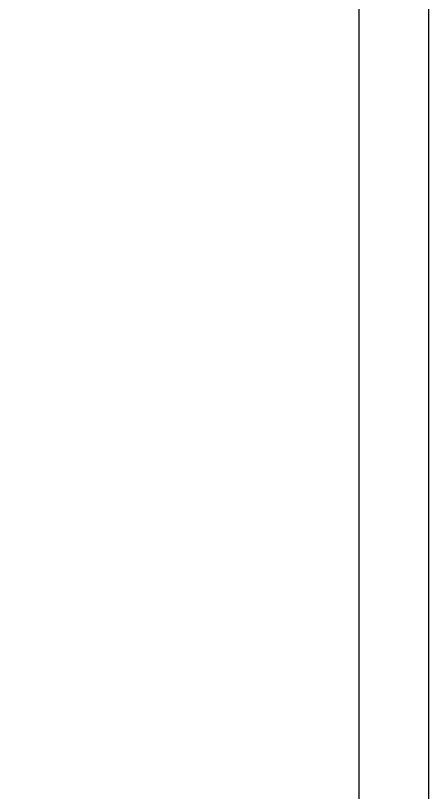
# Model space of a CAD drawing. Header units: millimetres. Extents: x 7018 to 13530, y 4187 to 5692.
# Drawn here: x 11666.6 to 11706.4, y 5020.8 to 5095.6 of the extents above; entities that cross this region are included whole.
import ezdxf

# ---------------------------------------------------------------- set-up
doc = ezdxf.new("R2010")
doc.units = ezdxf.units.MM
doc.layers.add('绘图', color=7, linetype='Continuous')

msp = doc.modelspace()

# ---------------------------------------------------------------- linework, layer by layer
msp.add_line((11706.359, 5242.873), (11706.359, 4956.132))
msp.add_lwpolyline([(12119.653, 4951.873), (12119.653, 5248.873), (11699.653, 5248.873), (11699.653, 4951.873)], close=True)
at = {"layer": '绘图', "lineweight": 13, "ltscale": 0.2}
for centre, radius, start, end in [((11323.851, 4624.639), 437.429, 88.5439, 88.5439), ((11323.871, 4624.747), 434.829, 88.05782, 88.05782), ((11345.593, 4624.747), 434.829, 88.05782, 88.05782)]:
    msp.add_arc(centre, radius, start, end, dxfattribs=at)

doc.saveas('drawing.dxf')
